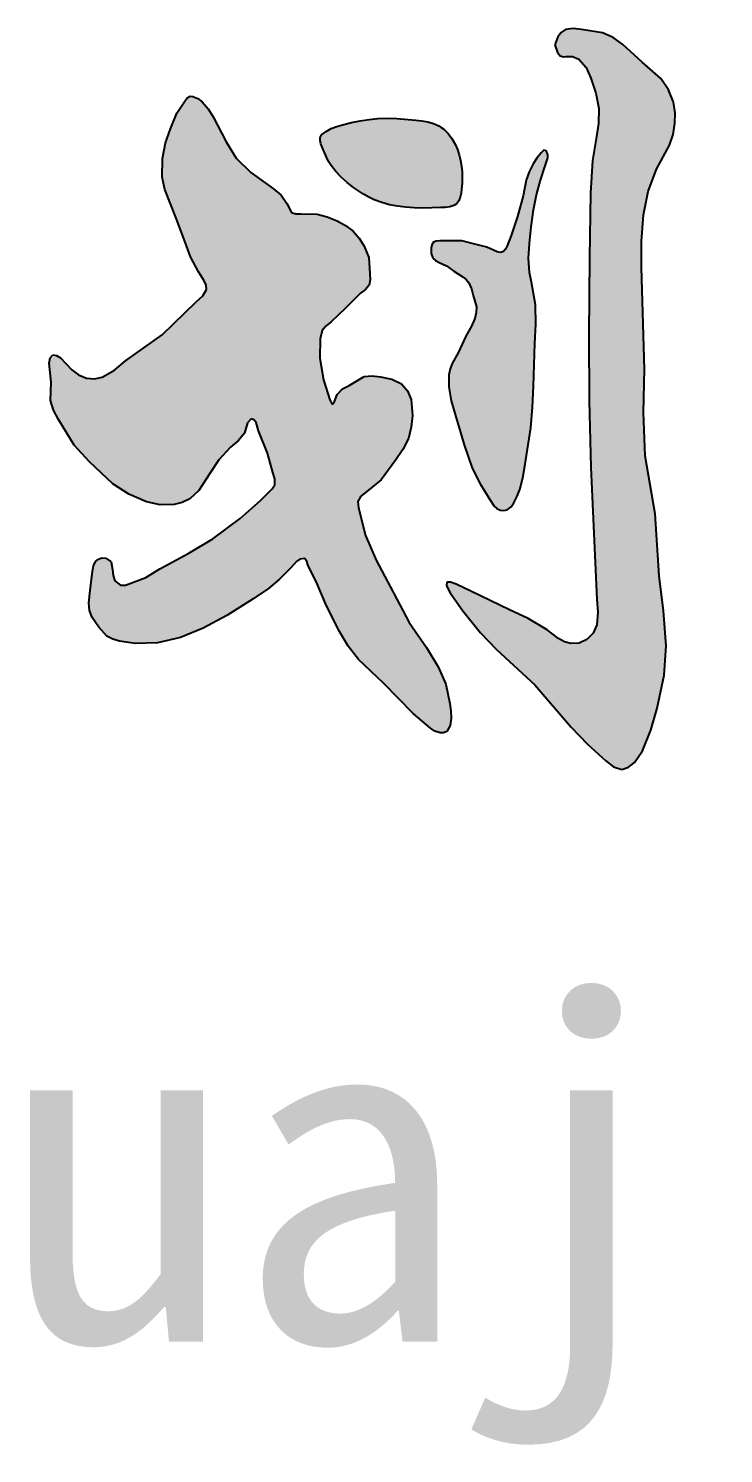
# Model space of a CAD drawing. Extents: x 8254 to 366479, y -216343 to -120021.
# Drawn here: x 123783.2 to 123996.5, y -184924.3 to -184487.2 of the extents above; entities that cross this region are included whole.
import ezdxf

# ---------------------------------------------------------------- set-up
doc = ezdxf.new("R2010")
doc.units = 0
doc.header["$LTSCALE"] = 500
doc.header["$MEASUREMENT"] = 0
doc.layers.get('0').update_dxf_attribs({"linetype": 'CONTINUOUS'})
doc.styles.add('宋体', font='SimSun.ttf', dxfattribs={"width": 0.8})

msp = doc.modelspace()

# ---------------------------------------------------------------- hatches: boundary and pattern name
h = msp.add_hatch(color=7)
h.paths.add_polyline_path([(123876.074, -184577.187), (123880.425, -184573.105), (123885.075, -184568.389), (123886.617, -184567.249), (123887.752, -184565.925), (123888.051, -184564.294), (123887.963, -184562.476), (123887.673, -184557.48), (123886.197, -184553.964), (123884.653, -184551.545), (123882.791, -184549.427), (123880.492, -184547.669), (123877.91, -184546.251), (123874.88, -184544.984), (123871.78, -184544.21), (123866.899, -184544.096), (123865.289, -184544.083), (123863.948, -184543.642), (123862.472, -184540.92), (123860.706, -184538.371), (123858.386, -184536.383), (123851.461, -184531.393), (123846.921, -184526.97), (123843.856, -184521.979), (123839.883, -184514.38), (123838.37, -184511.925), (123836.478, -184509.73), (123835.153, -184508.725), (123833.64, -184508.142), (123832.853, -184507.98), (123831.91, -184508.474), (123831.146, -184509.537), (123828.772, -184513.243), (123826.769, -184517.987), (123825.286, -184522.36), (123824.321, -184527.104), (123824.247, -184532.812), (123825.081, -184536.651), (123828.308, -184544.892), (123831.296, -184552.774), (123832.979, -184557.3), (123835.36, -184561.851), (123837.175, -184564.647), (123837.762, -184566.005), (123837.853, -184567.296), (123836.686, -184569.253), (123834.666, -184571.086), (123824.197, -184581.244), (123812.969, -184589.127), (123809.581, -184592.003), (123805.871, -184594.194), (123803.457, -184594.698), (123800.981, -184594.499), (123798.575, -184593.487), (123796.549, -184591.903), (123793.034, -184588.239), (123791.848, -184587.488), (123790.742, -184587.323), (123789.9, -184588.294), (123789.52, -184589.918), (123790.131, -184595.72), (123789.978, -184601.37), (123790.899, -184604.34), (123792.423, -184607.172), (123797.214, -184615.042), (123801.972, -184620.145), (123809.08, -184626.868), (123814.002, -184630.081), (123819.471, -184632.365), (123823.647, -184633.3), (123827.876, -184633.281), (123830.389, -184632.643), (123832.699, -184631.487), (123835.446, -184628.982), (123838.909, -184623.732), (123841.67, -184619.482), (123845.177, -184615.678), (123847.68, -184613.632), (123849.476, -184611.324), (123850.372, -184608.162), (123851.506, -184606.909), (123852.344, -184607.239), (123853.058, -184608.102), (123853.775, -184610.608), (123856.521, -184617.528), (123858.193, -184623.374), (123858.855, -184625.343), (123858.85, -184627.192), (123858.016, -184628.441), (123854.457, -184631.997), (123848.204, -184637.572), (123839.834, -184643.724), (123832.427, -184648.145), (123823.547, -184652.978), (123819.196, -184655.571), (123814.617, -184657.401), (123812.989, -184657.977), (123811.41, -184658.011), (123809.731, -184656.638), (123809.163, -184655.004), (123809.044, -184653.206), (123808.586, -184650.842), (123806.984, -184649.698), (123805.762, -184649.622), (123804.665, -184649.985), (123803.778, -184650.69), (123803.121, -184652.067), (123802.862, -184653.664), (123802.099, -184659.612), (123801.717, -184663.426), (123801.959, -184665.746), (123802.71, -184667.925), (123804.77, -184670.899), (123807.213, -184673.569), (123809.053, -184674.558), (123811.105, -184675.17), (123815.99, -184675.857), (123822.784, -184675.628), (123829.882, -184674.026), (123836.827, -184671.204), (123844.078, -184667.315), (123852.169, -184662.129), (123856.824, -184658.973), (123860.215, -184656.129), (123863.667, -184652.619), (123865.423, -184650.743), (123866.453, -184649.957), (123867.967, -184649.836), (123868.667, -184650.708), (123869.057, -184652.014), (123871.54, -184656.855), (123874.711, -184664.277), (123878.613, -184672.174), (123881.32, -184676.629), (123884.468, -184680.754), (123892.177, -184688.066), (123901.211, -184697.316), (123906.553, -184701.803), (123907.936, -184702.721), (123909.495, -184703.273), (123910.609, -184703.275), (123911.586, -184702.886), (123912.592, -184701.029), (123912.909, -184698.769), (123912.824, -184696.542), (123912.532, -184694.211), (123911.284, -184688.353), (123908.914, -184682.993), (123905.297, -184677.135), (123900.057, -184669.407), (123894.319, -184658.563), (123889.87, -184650.322), (123886.604, -184642.707), (123884.525, -184634.301), (123884.229, -184632.323), (123885.213, -184630.64), (123887, -184629.258), (123891.454, -184625.698), (123895.908, -184619.566), (123898.08, -184616.326), (123899.825, -184612.943), (123900.676, -184609.529), (123901.003, -184605.96), (123900.689, -184601.016), (123899.564, -184598.352), (123897.705, -184596.23), (123894.708, -184594.814), (123891.265, -184594.111), (123888.677, -184593.747), (123886.239, -184593.954), (123881.606, -184596.701), (123879.583, -184597.729), (123877.915, -184599.526), (123877.122, -184601.645), (123876.423, -184602.586), (123875.637, -184601.173), (123873.753, -184594.974), (123872.647, -184588.331), (123872.709, -184582.417), (123873.332, -184579.864), (123874.528, -184578.418)])
h.paths.add_polyline_path([(123915.388, -184526.034), (123914.842, -184524.356), (123914.133, -184522.721), (123913.165, -184521.029), (123911.994, -184519.478), (123910.632, -184518.135), (123909.882, -184517.564), (123909.088, -184517.069), (123907.458, -184516.348), (123905.714, -184515.868), (123903.899, -184515.556), (123902.055, -184515.338), (123896.199, -184514.867), (123893.309, -184514.797), (123890.436, -184514.88), (123887.724, -184515.123), (123885.016, -184515.524), (123882.304, -184516.074), (123879.582, -184516.764), (123877.822, -184517.293), (123876.122, -184517.946), (123874.549, -184518.794), (123873.832, -184519.312), (123873.172, -184519.905), (123872.905, -184520.264), (123872.754, -184520.674), (123872.732, -184521.604), (123872.969, -184522.62), (123873.332, -184523.645), (123874.609, -184526.698), (123875.305, -184528.034), (123876.094, -184529.292), (123877.527, -184531.116), (123879.196, -184532.838), (123881.032, -184534.455), (123882.966, -184535.967), (123886.024, -184538.054), (123887.613, -184538.961), (123889.261, -184539.753), (123891.587, -184540.621), (123894, -184541.276), (123896.451, -184541.748), (123898.895, -184542.063), (123901.529, -184542.261), (123904.169, -184542.331), (123909.749, -184542.192), (123911.151, -184542.107), (123912.506, -184541.924), (123913.719, -184541.553), (123914.242, -184541.271), (123914.695, -184540.908), (123915.309, -184540.051), (123915.714, -184538.987), (123915.966, -184537.799), (123916.12, -184536.57), (123916.264, -184534.709), (123916.305, -184532.92), (123916.241, -184531.174), (123916.069, -184529.442), (123915.791, -184527.735)])
h.paths.add_polyline_path([(123938.915, -184577.888), (123938.764, -184571.971), (123937.531, -184565.039), (123936.925, -184562.029), (123936.67, -184557.65), (123936.925, -184553.233), (123937.43, -184548.046), (123938.169, -184542.906), (123939.126, -184538.287), (123940.335, -184533.727), (123941.701, -184529.632), (123942.592, -184526.902), (123942.611, -184526.034), (123942.295, -184525.182), (123941.848, -184524.697), (123941.344, -184524.529), (123940.485, -184525.369), (123939.146, -184526.967), (123938.041, -184528.754), (123936.832, -184531.225), (123935.94, -184533.809), (123934.988, -184538.571), (123933.232, -184544.931), (123931.367, -184550.743), (123930.05, -184553.923), (123929.603, -184554.929), (123928.952, -184555.677), (123928.022, -184555.919), (123926.977, -184555.787), (123923.904, -184554.361), (123920.94, -184553.594), (123916.221, -184552.387), (123913.039, -184552.387), (123909.417, -184552.387), (123908.33, -184552.459), (123907.441, -184552.826), (123906.978, -184553.584), (123906.783, -184554.581), (123906.805, -184556.253), (123907.332, -184557.651), (123908.144, -184558.419), (123909.206, -184558.993), (123911.502, -184560.063), (123913.697, -184561.708), (123916.551, -184563.463), (123917.518, -184564.265), (123918.306, -184565.217), (123919.132, -184567.116), (123919.708, -184569.17), (123920.664, -184572.561), (123920.59, -184574.381), (123920.138, -184576.19), (123919.182, -184578.531), (123917.411, -184581.641), (123915.209, -184586.53), (123913.252, -184589.953), (123912.617, -184591.66), (123912.242, -184593.461), (123912.151, -184597.165), (123912.897, -184601.441), (123914.108, -184605.599), (123916.922, -184614.889), (123919.336, -184622.041), (123921.77, -184626.89), (123924.733, -184631.747), (123926.131, -184633.734), (123926.971, -184634.502), (123927.971, -184634.982), (123929.064, -184635.088), (123930.13, -184634.828), (123931.271, -184633.926), (123932.134, -184632.671), (123933.178, -184630.692), (123933.984, -184628.665), (123934.895, -184625.099), (123935.526, -184621.425), (123937.377, -184609.716), (123937.9, -184603.338), (123938.148, -184596.929), (123938.61, -184583.834)])
h.paths.add_polyline_path([(123971.335, -184560.577), (123971.335, -184552.49), (123971.939, -184544.405), (123973.336, -184537.196), (123975.928, -184530.381), (123979.918, -184523), (123980.987, -184519.75), (123981.543, -184516.356), (123981.593, -184513.087), (123981.1, -184509.861), (123979.615, -184506.007), (123977.258, -184502.627), (123971.496, -184497.608), (123965.586, -184492.146), (123962.622, -184490.056), (123959.381, -184488.603), (123952.88, -184487.57), (123950.345, -184487.248), (123948.004, -184487.57), (123946.693, -184488.472), (123945.64, -184489.784), (123944.754, -184492.294), (123945.493, -184494.656), (123946.346, -184495.594), (123947.413, -184495.984), (123948.077, -184495.849), (123950.164, -184495.831), (123952.133, -184496.698), (123954.333, -184499.236), (123955.718, -184502.448), (123957.335, -184507.108), (123958.265, -184511.78), (123958.146, -184516.383), (123957.416, -184521.018), (123956.284, -184527.711), (123955.628, -184537.751), (123955.386, -184557.535), (123955.145, -184581.179), (123955.202, -184601.467), (123955.74, -184621.76), (123956.957, -184648.823), (123957.625, -184662.251), (123957.956, -184666.217), (123957.566, -184670.109), (123956.435, -184672.655), (123954.522, -184674.671), (123952.173, -184675.722), (123949.652, -184675.887), (123947.687, -184675.324), (123945.864, -184674.287), (123942.349, -184671.63), (123936.567, -184668.194), (123930.784, -184665.548), (123918.914, -184659.771), (123914.493, -184657.647), (123912.707, -184657.027), (123911.61, -184657.034), (123911.521, -184658.205), (123912.619, -184660.372), (123916.479, -184665.852), (123921.918, -184672.631), (123926.827, -184677.712), (123938.552, -184688.552), (123949.747, -184701.5), (123954.73, -184706.707), (123960.406, -184711.875), (123962.758, -184713.686), (123965.247, -184714.47), (123967.299, -184713.804), (123969.142, -184712.347), (123971.622, -184708.808), (123974.225, -184702.44), (123976.108, -184695.714), (123978.313, -184685.614), (123978.881, -184676.539), (123978.012, -184665.801), (123976.775, -184655.082), (123975.509, -184636.118), (123972.474, -184618.284), (123971.927, -184605.024), (123972.242, -184591.676)])

# ---------------------------------------------------------------- linework, layer by layer
at = {"color": 7}
for p, q in [((123948.004, -184487.57), (123946.693, -184488.472)), ((123950.345, -184487.248), (123948.004, -184487.57)), ((123952.88, -184487.57), (123950.345, -184487.248)), ((123959.381, -184488.603), (123952.88, -184487.57)), ((123945.64, -184489.784), (123944.754, -184492.294)), ((123946.693, -184488.472), (123945.64, -184489.784)), ((123962.622, -184490.056), (123959.381, -184488.603)), ((123965.586, -184492.146), (123962.622, -184490.056)), ((123944.754, -184492.294), (123945.493, -184494.656)), ((123945.493, -184494.656), (123946.346, -184495.594)), ((123946.346, -184495.594), (123947.413, -184495.984)), ((123947.413, -184495.984), (123948.077, -184495.849)), ((123948.077, -184495.849), (123950.164, -184495.831)), ((123950.164, -184495.831), (123952.133, -184496.698)), ((123971.496, -184497.608), (123965.586, -184492.146)), ((123952.133, -184496.698), (123954.333, -184499.236)), ((123954.333, -184499.236), (123955.718, -184502.448)), ((123977.258, -184502.627), (123971.496, -184497.608)), ((123955.718, -184502.448), (123957.335, -184507.108)), ((123979.615, -184506.007), (123977.258, -184502.627)), ((123828.772, -184513.243), (123831.146, -184509.537)), ((123831.146, -184509.537), (123831.91, -184508.474)), ((123831.91, -184508.474), (123832.853, -184507.98)), ((123832.853, -184507.98), (123833.64, -184508.142)), ((123833.64, -184508.142), (123835.153, -184508.725)), ((123835.153, -184508.725), (123836.478, -184509.73)), ((123957.335, -184507.108), (123958.265, -184511.78)), ((123981.1, -184509.861), (123979.615, -184506.007)), ((123826.769, -184517.987), (123828.772, -184513.243)), ((123836.478, -184509.73), (123838.37, -184511.925)), ((123838.37, -184511.925), (123839.883, -184514.38)), ((123958.265, -184511.78), (123958.146, -184516.383)), ((123981.593, -184513.087), (123981.1, -184509.861)), ((123981.543, -184516.356), (123981.593, -184513.087)), ((123825.286, -184522.36), (123826.769, -184517.987)), ((123839.883, -184514.38), (123843.856, -184521.979)), ((123874.549, -184518.794), (123876.122, -184517.946)), ((123876.122, -184517.946), (123877.822, -184517.293)), ((123877.822, -184517.293), (123879.582, -184516.764)), ((123879.582, -184516.764), (123882.304, -184516.074)), ((123882.304, -184516.074), (123885.016, -184515.524)), ((123885.016, -184515.524), (123887.724, -184515.123)), ((123887.724, -184515.123), (123890.436, -184514.88)), ((123890.436, -184514.88), (123893.309, -184514.797)), ((123893.309, -184514.797), (123896.199, -184514.867)), ((123896.199, -184514.867), (123902.055, -184515.338)), ((123902.055, -184515.338), (123903.899, -184515.556)), ((123903.899, -184515.556), (123905.714, -184515.868)), ((123905.714, -184515.868), (123907.458, -184516.348)), ((123907.458, -184516.348), (123909.088, -184517.069)), ((123909.088, -184517.069), (123909.882, -184517.564)), ((123909.882, -184517.564), (123910.632, -184518.135)), ((123910.632, -184518.135), (123911.994, -184519.478)), ((123958.146, -184516.383), (123957.416, -184521.018)), ((123980.987, -184519.75), (123981.543, -184516.356)), ((123824.321, -184527.104), (123825.286, -184522.36)), ((123843.856, -184521.979), (123846.921, -184526.97)), ((123872.732, -184521.604), (123872.754, -184520.674)), ((123872.969, -184522.62), (123872.732, -184521.604)), ((123872.754, -184520.674), (123872.905, -184520.264)), ((123872.905, -184520.264), (123873.172, -184519.905)), ((123873.332, -184523.645), (123872.969, -184522.62)), ((123873.172, -184519.905), (123873.832, -184519.312)), ((123873.832, -184519.312), (123874.549, -184518.794)), ((123911.994, -184519.478), (123913.165, -184521.029)), ((123913.165, -184521.029), (123914.133, -184522.721)), ((123957.416, -184521.018), (123956.284, -184527.711)), ((123979.918, -184523), (123980.987, -184519.75)), ((123846.921, -184526.97), (123851.461, -184531.393)), ((123874.609, -184526.698), (123873.332, -184523.645)), ((123875.305, -184528.034), (123874.609, -184526.698)), ((123914.133, -184522.721), (123914.842, -184524.356)), ((123914.842, -184524.356), (123915.388, -184526.034)), ((123915.388, -184526.034), (123915.791, -184527.735)), ((123939.146, -184526.967), (123938.041, -184528.754)), ((123940.485, -184525.369), (123939.146, -184526.967)), ((123941.344, -184524.529), (123940.485, -184525.369)), ((123941.848, -184524.697), (123941.344, -184524.529)), ((123941.701, -184529.632), (123942.592, -184526.902)), ((123942.295, -184525.182), (123941.848, -184524.697)), ((123942.611, -184526.034), (123942.295, -184525.182)), ((123942.592, -184526.902), (123942.611, -184526.034)), ((123975.928, -184530.381), (123979.918, -184523)), ((123824.247, -184532.812), (123824.321, -184527.104)), ((123851.461, -184531.393), (123858.386, -184536.383)), ((123876.094, -184529.292), (123875.305, -184528.034)), ((123877.527, -184531.116), (123876.094, -184529.292)), ((123879.196, -184532.838), (123877.527, -184531.116)), ((123915.791, -184527.735), (123916.069, -184529.442)), ((123916.069, -184529.442), (123916.241, -184531.174)), ((123916.241, -184531.174), (123916.305, -184532.92)), ((123936.832, -184531.225), (123935.94, -184533.809)), ((123938.041, -184528.754), (123936.832, -184531.225)), ((123940.335, -184533.727), (123941.701, -184529.632)), ((123956.284, -184527.711), (123955.628, -184537.751)), ((123973.336, -184537.196), (123975.928, -184530.381)), ((123825.081, -184536.651), (123824.247, -184532.812)), ((123881.032, -184534.455), (123879.196, -184532.838)), ((123882.966, -184535.967), (123881.032, -184534.455)), ((123916.264, -184534.709), (123916.12, -184536.57)), ((123916.305, -184532.92), (123916.264, -184534.709)), ((123935.94, -184533.809), (123934.988, -184538.571)), ((123939.126, -184538.287), (123940.335, -184533.727)), ((123828.308, -184544.892), (123825.081, -184536.651)), ((123858.386, -184536.383), (123860.706, -184538.371)), ((123860.706, -184538.371), (123862.472, -184540.92)), ((123886.024, -184538.054), (123882.966, -184535.967)), ((123887.613, -184538.961), (123886.024, -184538.054)), ((123889.261, -184539.753), (123887.613, -184538.961)), ((123891.587, -184540.621), (123889.261, -184539.753)), ((123915.309, -184540.051), (123914.695, -184540.908)), ((123915.714, -184538.987), (123915.309, -184540.051)), ((123915.966, -184537.799), (123915.714, -184538.987)), ((123916.12, -184536.57), (123915.966, -184537.799)), ((123934.988, -184538.571), (123933.232, -184544.931)), ((123938.169, -184542.906), (123939.126, -184538.287)), ((123955.628, -184537.751), (123955.386, -184557.535)), ((123971.939, -184544.405), (123973.336, -184537.196)), ((123862.472, -184540.92), (123863.948, -184543.642)), ((123863.948, -184543.642), (123865.289, -184544.083)), ((123865.289, -184544.083), (123866.899, -184544.096)), ((123866.899, -184544.096), (123871.78, -184544.21)), ((123871.78, -184544.21), (123874.88, -184544.984)), ((123894, -184541.276), (123891.587, -184540.621)), ((123896.451, -184541.748), (123894, -184541.276)), ((123898.895, -184542.063), (123896.451, -184541.748)), ((123901.529, -184542.261), (123898.895, -184542.063)), ((123904.169, -184542.331), (123901.529, -184542.261)), ((123909.749, -184542.192), (123904.169, -184542.331)), ((123911.151, -184542.107), (123909.749, -184542.192)), ((123912.506, -184541.924), (123911.151, -184542.107)), ((123913.719, -184541.553), (123912.506, -184541.924)), ((123914.242, -184541.271), (123913.719, -184541.553)), ((123914.695, -184540.908), (123914.242, -184541.271)), ((123937.43, -184548.046), (123938.169, -184542.906)), ((123971.335, -184552.49), (123971.939, -184544.405)), ((123831.296, -184552.774), (123828.308, -184544.892)), ((123874.88, -184544.984), (123877.91, -184546.251)), ((123877.91, -184546.251), (123880.492, -184547.669)), ((123880.492, -184547.669), (123882.791, -184549.427)), ((123933.232, -184544.931), (123931.367, -184550.743)), ((123936.925, -184553.233), (123937.43, -184548.046)), ((123832.979, -184557.3), (123831.296, -184552.774)), ((123882.791, -184549.427), (123884.653, -184551.545)), ((123884.653, -184551.545), (123886.197, -184553.964)), ((123907.441, -184552.826), (123906.978, -184553.584)), ((123908.33, -184552.459), (123907.441, -184552.826)), ((123909.417, -184552.387), (123908.33, -184552.459)), ((123913.039, -184552.387), (123909.417, -184552.387)), ((123916.221, -184552.387), (123913.039, -184552.387)), ((123920.94, -184553.594), (123916.221, -184552.387)), ((123931.367, -184550.743), (123930.05, -184553.923)), ((123936.67, -184557.65), (123936.925, -184553.233)), ((123971.335, -184560.577), (123971.335, -184552.49)), ((123835.36, -184561.851), (123832.979, -184557.3)), ((123886.197, -184553.964), (123887.673, -184557.48)), ((123887.673, -184557.48), (123887.963, -184562.476)), ((123906.978, -184553.584), (123906.783, -184554.581)), ((123906.783, -184554.581), (123906.805, -184556.253)), ((123906.805, -184556.253), (123907.332, -184557.651)), ((123923.904, -184554.361), (123920.94, -184553.594)), ((123926.977, -184555.787), (123923.904, -184554.361)), ((123928.022, -184555.919), (123926.977, -184555.787)), ((123928.952, -184555.677), (123928.022, -184555.919)), ((123929.603, -184554.929), (123928.952, -184555.677)), ((123930.05, -184553.923), (123929.603, -184554.929)), ((123955.386, -184557.535), (123955.145, -184581.179)), ((123837.175, -184564.647), (123835.36, -184561.851)), ((123907.332, -184557.651), (123908.144, -184558.419)), ((123908.144, -184558.419), (123909.206, -184558.993)), ((123909.206, -184558.993), (123911.502, -184560.063)), ((123911.502, -184560.063), (123913.697, -184561.708)), ((123913.697, -184561.708), (123916.551, -184563.463)), ((123936.925, -184562.029), (123936.67, -184557.65)), ((123972.242, -184591.676), (123971.335, -184560.577)), ((123837.762, -184566.005), (123837.175, -184564.647)), ((123837.853, -184567.296), (123837.762, -184566.005)), ((123887.752, -184565.925), (123886.617, -184567.249)), ((123888.051, -184564.294), (123887.752, -184565.925)), ((123887.963, -184562.476), (123888.051, -184564.294)), ((123916.551, -184563.463), (123917.518, -184564.265)), ((123917.518, -184564.265), (123918.306, -184565.217)), ((123918.306, -184565.217), (123919.132, -184567.116)), ((123937.531, -184565.039), (123936.925, -184562.029)), ((123938.764, -184571.971), (123937.531, -184565.039)), ((123834.666, -184571.086), (123836.686, -184569.253)), ((123836.686, -184569.253), (123837.853, -184567.296)), ((123885.075, -184568.389), (123880.425, -184573.105)), ((123886.617, -184567.249), (123885.075, -184568.389)), ((123919.132, -184567.116), (123919.708, -184569.17)), ((123919.708, -184569.17), (123920.664, -184572.561)), ((123824.197, -184581.244), (123834.666, -184571.086)), ((123880.425, -184573.105), (123876.074, -184577.187)), ((123920.59, -184574.381), (123920.138, -184576.19)), ((123920.664, -184572.561), (123920.59, -184574.381)), ((123938.915, -184577.888), (123938.764, -184571.971)), ((123874.528, -184578.418), (123873.332, -184579.864)), ((123876.074, -184577.187), (123874.528, -184578.418)), ((123919.182, -184578.531), (123917.411, -184581.641)), ((123920.138, -184576.19), (123919.182, -184578.531)), ((123938.61, -184583.834), (123938.915, -184577.888)), ((123812.969, -184589.127), (123824.197, -184581.244)), ((123872.709, -184582.417), (123872.647, -184588.331)), ((123873.332, -184579.864), (123872.709, -184582.417)), ((123917.411, -184581.641), (123915.209, -184586.53)), ((123938.148, -184596.929), (123938.61, -184583.834)), ((123955.145, -184581.179), (123955.202, -184601.467)), ((123789.9, -184588.294), (123790.742, -184587.323)), ((123790.742, -184587.323), (123791.848, -184587.488)), ((123791.848, -184587.488), (123793.034, -184588.239)), ((123915.209, -184586.53), (123913.252, -184589.953)), ((123789.52, -184589.918), (123789.9, -184588.294)), ((123790.131, -184595.72), (123789.52, -184589.918)), ((123793.034, -184588.239), (123796.549, -184591.903)), ((123796.549, -184591.903), (123798.575, -184593.487)), ((123805.871, -184594.194), (123809.581, -184592.003)), ((123809.581, -184592.003), (123812.969, -184589.127)), ((123872.647, -184588.331), (123873.753, -184594.974)), ((123912.617, -184591.66), (123912.242, -184593.461)), ((123913.252, -184589.953), (123912.617, -184591.66)), ((123971.927, -184605.024), (123972.242, -184591.676)), ((123789.978, -184601.37), (123790.131, -184595.72)), ((123798.575, -184593.487), (123800.981, -184594.499)), ((123800.981, -184594.499), (123803.457, -184594.698)), ((123803.457, -184594.698), (123805.871, -184594.194)), ((123873.753, -184594.974), (123875.637, -184601.173)), ((123879.583, -184597.729), (123881.606, -184596.701)), ((123881.606, -184596.701), (123886.239, -184593.954)), ((123886.239, -184593.954), (123888.677, -184593.747)), ((123888.677, -184593.747), (123891.265, -184594.111)), ((123891.265, -184594.111), (123894.708, -184594.814)), ((123894.708, -184594.814), (123897.705, -184596.23)), ((123897.705, -184596.23), (123899.564, -184598.352)), ((123912.242, -184593.461), (123912.151, -184597.165)), ((123937.9, -184603.338), (123938.148, -184596.929)), ((123875.637, -184601.173), (123876.423, -184602.586)), ((123877.122, -184601.645), (123877.915, -184599.526)), ((123877.915, -184599.526), (123879.583, -184597.729)), ((123899.564, -184598.352), (123900.689, -184601.016)), ((123900.689, -184601.016), (123901.003, -184605.96)), ((123912.151, -184597.165), (123912.897, -184601.441)), ((123790.899, -184604.34), (123789.978, -184601.37)), ((123792.423, -184607.172), (123790.899, -184604.34)), ((123876.423, -184602.586), (123877.122, -184601.645)), ((123912.897, -184601.441), (123914.108, -184605.599)), ((123914.108, -184605.599), (123916.922, -184614.889)), ((123937.377, -184609.716), (123937.9, -184603.338)), ((123955.202, -184601.467), (123955.74, -184621.76)), ((123972.474, -184618.284), (123971.927, -184605.024)), ((123797.214, -184615.042), (123792.423, -184607.172)), ((123850.372, -184608.162), (123849.476, -184611.324)), ((123851.506, -184606.909), (123850.372, -184608.162)), ((123852.344, -184607.239), (123851.506, -184606.909)), ((123853.058, -184608.102), (123852.344, -184607.239)), ((123853.775, -184610.608), (123853.058, -184608.102)), ((123900.676, -184609.529), (123899.825, -184612.943)), ((123901.003, -184605.96), (123900.676, -184609.529)), ((123935.526, -184621.425), (123937.377, -184609.716)), ((123847.68, -184613.632), (123845.177, -184615.678)), ((123849.476, -184611.324), (123847.68, -184613.632)), ((123856.521, -184617.528), (123853.775, -184610.608)), ((123899.825, -184612.943), (123898.08, -184616.326)), ((123801.972, -184620.145), (123797.214, -184615.042)), ((123845.177, -184615.678), (123841.67, -184619.482)), ((123858.193, -184623.374), (123856.521, -184617.528)), ((123898.08, -184616.326), (123895.908, -184619.566)), ((123916.922, -184614.889), (123919.336, -184622.041)), ((123975.509, -184636.118), (123972.474, -184618.284)), ((123809.08, -184626.868), (123801.972, -184620.145)), ((123841.67, -184619.482), (123838.909, -184623.732)), ((123895.908, -184619.566), (123891.454, -184625.698)), ((123919.336, -184622.041), (123921.77, -184626.89)), ((123934.895, -184625.099), (123935.526, -184621.425)), ((123955.74, -184621.76), (123956.957, -184648.823)), ((123814.002, -184630.081), (123809.08, -184626.868)), ((123838.909, -184623.732), (123835.446, -184628.982)), ((123858.016, -184628.441), (123858.85, -184627.192)), ((123858.855, -184625.343), (123858.193, -184623.374)), ((123858.85, -184627.192), (123858.855, -184625.343)), ((123891.454, -184625.698), (123887, -184629.258)), ((123921.77, -184626.89), (123924.733, -184631.747)), ((123933.984, -184628.665), (123934.895, -184625.099)), ((123819.471, -184632.365), (123814.002, -184630.081)), ((123832.699, -184631.487), (123830.389, -184632.643)), ((123835.446, -184628.982), (123832.699, -184631.487)), ((123854.457, -184631.997), (123858.016, -184628.441)), ((123885.213, -184630.64), (123884.229, -184632.323)), ((123887, -184629.258), (123885.213, -184630.64)), ((123924.733, -184631.747), (123926.131, -184633.734)), ((123932.134, -184632.671), (123933.178, -184630.692)), ((123933.178, -184630.692), (123933.984, -184628.665)), ((123823.647, -184633.3), (123819.471, -184632.365)), ((123827.876, -184633.281), (123823.647, -184633.3)), ((123830.389, -184632.643), (123827.876, -184633.281)), ((123848.204, -184637.572), (123854.457, -184631.997)), ((123884.229, -184632.323), (123884.525, -184634.301)), ((123884.525, -184634.301), (123886.604, -184642.707)), ((123926.131, -184633.734), (123926.971, -184634.502)), ((123926.971, -184634.502), (123927.971, -184634.982)), ((123927.971, -184634.982), (123929.064, -184635.088)), ((123929.064, -184635.088), (123930.13, -184634.828)), ((123930.13, -184634.828), (123931.271, -184633.926)), ((123931.271, -184633.926), (123932.134, -184632.671)), ((123976.775, -184655.082), (123975.509, -184636.118)), ((123839.834, -184643.724), (123848.204, -184637.572)), ((123832.427, -184648.145), (123839.834, -184643.724)), ((123886.604, -184642.707), (123889.87, -184650.322)), ((123823.547, -184652.978), (123832.427, -184648.145)), ((123956.957, -184648.823), (123957.625, -184662.251)), ((123802.099, -184659.612), (123802.862, -184653.664)), ((123802.862, -184653.664), (123803.121, -184652.067)), ((123803.121, -184652.067), (123803.778, -184650.69)), ((123803.778, -184650.69), (123804.665, -184649.985)), ((123804.665, -184649.985), (123805.762, -184649.622)), ((123805.762, -184649.622), (123806.984, -184649.698)), ((123806.984, -184649.698), (123808.586, -184650.842)), ((123808.586, -184650.842), (123809.044, -184653.206)), ((123809.044, -184653.206), (123809.163, -184655.004)), ((123819.196, -184655.571), (123823.547, -184652.978)), ((123863.667, -184652.619), (123860.215, -184656.129)), ((123865.423, -184650.743), (123863.667, -184652.619)), ((123866.453, -184649.957), (123865.423, -184650.743)), ((123867.967, -184649.836), (123866.453, -184649.957)), ((123868.667, -184650.708), (123867.967, -184649.836)), ((123869.057, -184652.014), (123868.667, -184650.708)), ((123871.54, -184656.855), (123869.057, -184652.014)), ((123889.87, -184650.322), (123894.319, -184658.563)), ((123809.163, -184655.004), (123809.731, -184656.638)), ((123809.731, -184656.638), (123811.41, -184658.011)), ((123811.41, -184658.011), (123812.989, -184657.977)), ((123812.989, -184657.977), (123814.617, -184657.401)), ((123814.617, -184657.401), (123819.196, -184655.571)), ((123860.215, -184656.129), (123856.824, -184658.973)), ((123874.711, -184664.277), (123871.54, -184656.855)), ((123911.61, -184657.034), (123911.521, -184658.205)), ((123912.707, -184657.027), (123911.61, -184657.034)), ((123914.493, -184657.647), (123912.707, -184657.027)), ((123918.914, -184659.771), (123914.493, -184657.647)), ((123978.012, -184665.801), (123976.775, -184655.082)), ((123801.717, -184663.426), (123802.099, -184659.612)), ((123852.169, -184662.129), (123844.078, -184667.315)), ((123856.824, -184658.973), (123852.169, -184662.129)), ((123894.319, -184658.563), (123900.057, -184669.407)), ((123911.521, -184658.205), (123912.619, -184660.372)), ((123912.619, -184660.372), (123916.479, -184665.852)), ((123930.784, -184665.548), (123918.914, -184659.771)), ((123957.625, -184662.251), (123957.956, -184666.217)), ((123801.959, -184665.746), (123801.717, -184663.426)), ((123802.71, -184667.925), (123801.959, -184665.746)), ((123878.613, -184672.174), (123874.711, -184664.277)), ((123916.479, -184665.852), (123921.918, -184672.631)), ((123936.567, -184668.194), (123930.784, -184665.548)), ((123957.956, -184666.217), (123957.566, -184670.109)), ((123978.881, -184676.539), (123978.012, -184665.801)), ((123804.77, -184670.899), (123802.71, -184667.925)), ((123807.213, -184673.569), (123804.77, -184670.899)), ((123836.827, -184671.204), (123829.882, -184674.026)), ((123844.078, -184667.315), (123836.827, -184671.204)), ((123900.057, -184669.407), (123905.297, -184677.135)), ((123942.349, -184671.63), (123936.567, -184668.194)), ((123957.566, -184670.109), (123956.435, -184672.655)), ((123809.053, -184674.558), (123807.213, -184673.569)), ((123811.105, -184675.17), (123809.053, -184674.558)), ((123815.99, -184675.857), (123811.105, -184675.17)), ((123829.882, -184674.026), (123822.784, -184675.628)), ((123881.32, -184676.629), (123878.613, -184672.174)), ((123921.918, -184672.631), (123926.827, -184677.712)), ((123945.864, -184674.287), (123942.349, -184671.63)), ((123947.687, -184675.324), (123945.864, -184674.287)), ((123949.652, -184675.887), (123947.687, -184675.324)), ((123954.522, -184674.671), (123952.173, -184675.722)), ((123956.435, -184672.655), (123954.522, -184674.671)), ((123822.784, -184675.628), (123815.99, -184675.857)), ((123884.468, -184680.754), (123881.32, -184676.629)), ((123905.297, -184677.135), (123908.914, -184682.993)), ((123926.827, -184677.712), (123938.552, -184688.552)), ((123952.173, -184675.722), (123949.652, -184675.887)), ((123978.313, -184685.614), (123978.881, -184676.539)), ((123892.177, -184688.066), (123884.468, -184680.754)), ((123908.914, -184682.993), (123911.284, -184688.353)), ((123901.211, -184697.316), (123892.177, -184688.066)), ((123911.284, -184688.353), (123912.532, -184694.211)), ((123938.552, -184688.552), (123949.747, -184701.5)), ((123976.108, -184695.714), (123978.313, -184685.614)), ((123906.553, -184701.803), (123901.211, -184697.316)), ((123912.532, -184694.211), (123912.824, -184696.542)), ((123912.824, -184696.542), (123912.909, -184698.769)), ((123974.225, -184702.44), (123976.108, -184695.714)), ((123907.936, -184702.721), (123906.553, -184701.803)), ((123912.592, -184701.029), (123911.586, -184702.886)), ((123912.909, -184698.769), (123912.592, -184701.029)), ((123949.747, -184701.5), (123954.73, -184706.707)), ((123909.495, -184703.273), (123907.936, -184702.721)), ((123910.609, -184703.275), (123909.495, -184703.273)), ((123911.586, -184702.886), (123910.609, -184703.275)), ((123971.622, -184708.808), (123974.225, -184702.44)), ((123954.73, -184706.707), (123960.406, -184711.875)), ((123969.142, -184712.347), (123971.622, -184708.808)), ((123960.406, -184711.875), (123962.758, -184713.686)), ((123962.758, -184713.686), (123965.247, -184714.47)), ((123965.247, -184714.47), (123967.299, -184713.804)), ((123967.299, -184713.804), (123969.142, -184712.347))]:
    msp.add_line(p, q, dxfattribs=at)

# ---------------------------------------------------------------- texts
at = {"color": 7, "style": '宋体'}
msp.add_text('jingxianguihuajianzhushejiyanjiuyuan', height=104.10629, dxfattribs=at).set_placement((122926.345, -184890))

doc.saveas('drawing.dxf')
